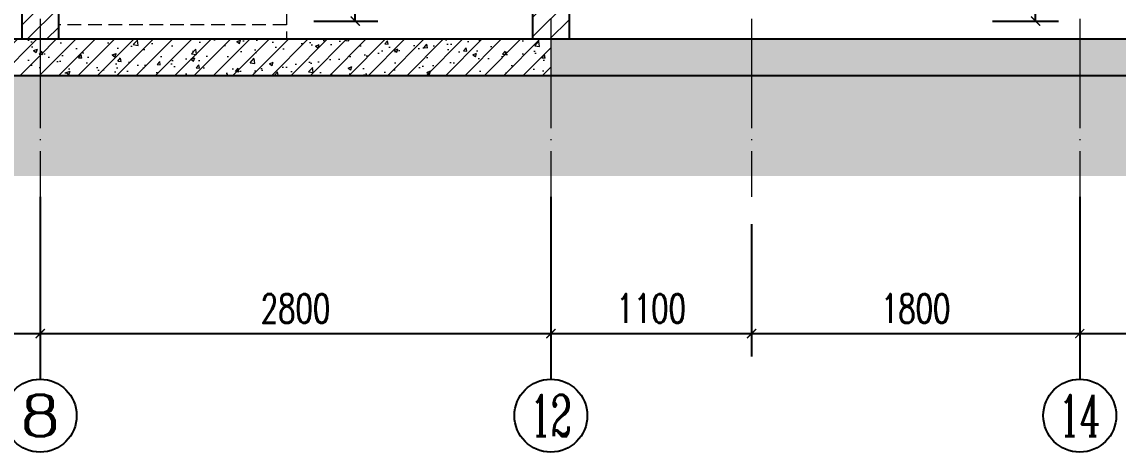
# Model space of a CAD drawing. Extents: x -668857 to 185752, y -270966 to 286822.
# Drawn here: x 36945 to 42955, y 197836 to 200195 of the extents above; entities that cross this region are included whole.
import ezdxf
from ezdxf.enums import TextEntityAlignment as Align

# ---------------------------------------------------------------- set-up
doc = ezdxf.new("R2010")
doc.units = 0
doc.header["$LTSCALE"] = 1000
doc.linetypes.add('DOTE', pattern=[2.42, 2, -0.2, 0.02, -0.2])
doc.linetypes.add('HIDDEN', pattern=[0.375, 0.25, -0.125])
doc.layers.get('0').update_dxf_attribs({"linetype": 'CONTINUOUS'})
doc.layers.get('DEFPOINTS').update_dxf_attribs({"linetype": 'CONTINUOUS'})
for name, color, linetype in [('A-AXIS_TEXT', 7, 'CONTINUOUS'), ('AXIS', 3, 'CONTINUOUS'), ('WALL', 5, 'CONTINUOUS'), ('尺寸标注', 86, 'CONTINUOUS')]:
    doc.layers.add(name, color=color, linetype=linetype)
for name, color, linetype, lineweight in [('AXIS_TEXT', 7, 'CONTINUOUS', 20), ('DOTE', 19, 'DOTE', 9), ('PUB_HATCH', 8, 'CONTINUOUS', 9), ('STAIR', 2, 'CONTINUOUS', 18), ('填充', 251, 'CONTINUOUS', 5)]:
    doc.layers.add(name, color=color, linetype=linetype, lineweight=lineweight)
doc.styles.add('_TCH_AXIS', font='COMPLEX', dxfattribs={"bigfont": 'GBCBIG'})
doc.styles.add('_TCH_DIM_T3', font='SIMPLEX', dxfattribs={"width": 0.705882, "bigfont": 'GBCBIG'})
doc.styles.add('COMPLEX', font='COMPLEX')
doc.dimstyles.new('_TCH_ARCH&&50', dxfattribs={"dimtxt": 157.5, "dimasz": 50, "dimexe": 125, "dimexo": 150, "dimgap": 58.75, "dimtad": 1, "dimdec": 0, "dimzin": 0, "dimdsep": 46, "dimtxsty": '_TCH_DIM_T3', "dimblk": 'ARCHTICK', "dimcen": 0.09, "dimclrt": 7, "dimazin": 0, "dimtfac": 1, "dimtdec": 0, "dimtix": 1, "dimtmove": 2, "dimatfit": 3, "dimldrblk": 'ARCHTICK', "dimfxl": 1, "dimtolj": 1, "dimtzin": 0, "dimarcsym": 0})
pattern_1 = [(45, (-373442.59, 241258.53), (-53.033009, 53.033009), []), (50, (-373442.59, 241258.53), (215.178055, -18.82564), [22.5, -247.5]), (355, (-373442.6, 241258.53), (-41.6254, 225.65764), [18, -198]), (100.4514, (-373424.66, 241256.96), (173.55281, 206.83186), [19.12206, -210.34263]), (46.1842, (-373442.6, 241318.53), (320.17231, -49.6557), [33.75, -371.25]), (96.6356, (-373415.9, 241314.4), (280.39881, 292.23536), [28.68309, -315.5139]), (351.1842, (-373442.6, 241318.53), (280.39858, 292.23558), [27, -297]), (21, (-373412.59, 241303.53), (179.072116, -120.78567), [22.5, -247.5]), (326, (-373412.6, 241303.53), (72.9946, 217.54501), [18, -198]), (71.4514, (-373397.67, 241293.46), (252.06679, 96.75915), [19.12206, -210.34263]), (37.5, (-373442.59, 241258.53), (3.647957, 99.868156), [0, -195.6, 0, -201, 0, -198.75]), (7.5, (-373442.59, 241258.53), (78.92086, 118.323514), [0, -114.6, 0, -191.1, 0, -75.75]), (327.5, (-373509.49, 241258.53), (160.146731, -6.766462), [0, -75, 0, -234, 0, -310.5]), (317.5, (-373539.49, 241258.53), (174.95585, 30.031495), [0, -97.5, 0, -155.4, 0, -220.5])]
pattern_2 = [(45, (-373442.59, 241312.38), (-53.03303, 53.03303), [])]

# ---------------------------------------------------------------- blocks, each defined once
blk = doc.blocks.new('_ArchTick')
at = {"color": 0, "linetype": 'ByBlock', "const_width": 0.15}
blk.add_lwpolyline([(-0.5, -0.5), (0.5, 0.5)], dxfattribs=at)
blk = doc.blocks.new('*D387')
at = {"layer": 'AXIS', "color": 0, "lineweight": -2, "transparency": 16777216}
for p, q in [((42745.1, 199085.6), (42745.1, 198360.6)), ((44445.1, 199085.6), (44445.1, 198360.6)), ((42745.1, 198485.6), (44445.1, 198485.6))]:
    blk.add_line(p, q, dxfattribs=at)
at = {"layer": 'DEFPOINTS', "color": 0, "transparency": 16777216}
for p in [(42745.1, 199235.6), (44445.1, 199235.6), (44445.1, 198485.6)]:
    blk.add_point(p, dxfattribs=at)
at = {"layer": 'AXIS', "color": 0, "lineweight": -2, "transparency": 16777216, "xscale": 50, "yscale": 50, "zscale": 50, "rotation": 180}
blk.add_blockref('_ArchTick', (42745.1, 198485.6), dxfattribs=at)
at = {"layer": 'AXIS', "color": 0, "lineweight": -2, "transparency": 16777216, "xscale": 50, "yscale": 50, "zscale": 50}
blk.add_blockref('_ArchTick', (44445.1, 198485.6), dxfattribs=at)
at = {"layer": 'AXIS', "color": 7, "transparency": 16777216, "insert": (43595.1, 198623.1), "char_height": 157.5, "attachment_point": 5, "style": '_TCH_DIM_T3'}
blk.add_mtext('\\A1;1700', dxfattribs=at)
blk = doc.blocks.new('*D388')
at = {"layer": 'AXIS', "color": 0, "lineweight": -2, "transparency": 16777216}
for p, q in [((40945.1, 199085.6), (40945.1, 198360.6)), ((42745.1, 199085.6), (42745.1, 198360.6)), ((40945.1, 198485.6), (42745.1, 198485.6))]:
    blk.add_line(p, q, dxfattribs=at)
at = {"layer": 'DEFPOINTS', "color": 0, "transparency": 16777216}
for p in [(40945.1, 199235.6), (42745.1, 199235.6), (42745.1, 198485.6)]:
    blk.add_point(p, dxfattribs=at)
at = {"layer": 'AXIS', "color": 0, "lineweight": -2, "transparency": 16777216, "xscale": 50, "yscale": 50, "zscale": 50, "rotation": 180}
blk.add_blockref('_ArchTick', (40945.1, 198485.6), dxfattribs=at)
at = {"layer": 'AXIS', "color": 0, "lineweight": -2, "transparency": 16777216, "xscale": 50, "yscale": 50, "zscale": 50}
blk.add_blockref('_ArchTick', (42745.1, 198485.6), dxfattribs=at)
at = {"layer": 'AXIS', "color": 7, "transparency": 16777216, "insert": (41845.1, 198623.1), "char_height": 157.5, "attachment_point": 5, "style": '_TCH_DIM_T3'}
blk.add_mtext('\\A1;1800', dxfattribs=at)
blk = doc.blocks.new('*D389')
at = {"layer": 'AXIS', "color": 0, "lineweight": -2, "transparency": 16777216}
for p, q in [((39845.1, 199085.6), (39845.1, 198360.6)), ((40945.1, 199085.6), (40945.1, 198360.6)), ((39845.1, 198485.6), (40945.1, 198485.6))]:
    blk.add_line(p, q, dxfattribs=at)
at = {"layer": 'DEFPOINTS', "color": 0, "transparency": 16777216}
for p in [(39845.1, 199235.6), (40945.1, 199235.6), (40945.1, 198485.6)]:
    blk.add_point(p, dxfattribs=at)
at = {"layer": 'AXIS', "color": 0, "lineweight": -2, "transparency": 16777216, "xscale": 50, "yscale": 50, "zscale": 50, "rotation": 180}
blk.add_blockref('_ArchTick', (39845.1, 198485.6), dxfattribs=at)
at = {"layer": 'AXIS', "color": 0, "lineweight": -2, "transparency": 16777216, "xscale": 50, "yscale": 50, "zscale": 50}
blk.add_blockref('_ArchTick', (40945.1, 198485.6), dxfattribs=at)
at = {"layer": 'AXIS', "color": 7, "transparency": 16777216, "insert": (40395.1, 198623.1), "char_height": 157.5, "attachment_point": 5, "style": '_TCH_DIM_T3'}
blk.add_mtext('\\A1;1100', dxfattribs=at)
blk = doc.blocks.new('*D390')
at = {"layer": 'AXIS', "color": 0, "lineweight": -2, "transparency": 16777216}
for p, q in [((37045.2, 199085.6), (37045.2, 198360.6)), ((39845.1, 199085.6), (39845.1, 198360.6)), ((37045.2, 198485.6), (39845.1, 198485.6))]:
    blk.add_line(p, q, dxfattribs=at)
at = {"layer": 'DEFPOINTS', "color": 0, "transparency": 16777216}
for p in [(37045.2, 199235.6), (39845.1, 199235.6), (39845.1, 198485.6)]:
    blk.add_point(p, dxfattribs=at)
at = {"layer": 'AXIS', "color": 0, "lineweight": -2, "transparency": 16777216, "xscale": 50, "yscale": 50, "zscale": 50, "rotation": 180}
blk.add_blockref('_ArchTick', (37045.2, 198485.6), dxfattribs=at)
at = {"layer": 'AXIS', "color": 0, "lineweight": -2, "transparency": 16777216, "xscale": 50, "yscale": 50, "zscale": 50}
blk.add_blockref('_ArchTick', (39845.1, 198485.6), dxfattribs=at)
at = {"layer": 'AXIS', "color": 7, "transparency": 16777216, "insert": (38445.1, 198623.1), "char_height": 157.5, "attachment_point": 5, "style": '_TCH_DIM_T3'}
blk.add_mtext('\\A1;2800', dxfattribs=at)
blk = doc.blocks.new('*D391')
at = {"layer": 'AXIS', "color": 0, "lineweight": -2, "transparency": 16777216}
for p, q in [((34545.2, 199085.6), (34545.2, 198360.6)), ((37045.2, 199085.6), (37045.2, 198360.6)), ((34545.2, 198485.6), (37045.2, 198485.6))]:
    blk.add_line(p, q, dxfattribs=at)
at = {"layer": 'DEFPOINTS', "color": 0, "transparency": 16777216}
for p in [(34545.2, 199235.6), (37045.2, 199235.6), (37045.2, 198485.6)]:
    blk.add_point(p, dxfattribs=at)
at = {"layer": 'AXIS', "color": 0, "lineweight": -2, "transparency": 16777216, "xscale": 50, "yscale": 50, "zscale": 50, "rotation": 180}
blk.add_blockref('_ArchTick', (34545.2, 198485.6), dxfattribs=at)
at = {"layer": 'AXIS', "color": 0, "lineweight": -2, "transparency": 16777216, "xscale": 50, "yscale": 50, "zscale": 50}
blk.add_blockref('_ArchTick', (37045.2, 198485.6), dxfattribs=at)
at = {"layer": 'AXIS', "color": 7, "transparency": 16777216, "insert": (35795.2, 198623.1), "char_height": 157.5, "attachment_point": 5, "style": '_TCH_DIM_T3'}
blk.add_mtext('\\A1;2500', dxfattribs=at)
blk = doc.blocks.new('*D412')
at = {"layer": 'DEFPOINTS', "color": 0, "transparency": 16777216}
for p in [(38395.1, 201829.7), (38772.4, 201829.7), (38395.1, 200199.7)]:
    blk.add_point(p, dxfattribs=at)
at = {"layer": '尺寸标注', "color": 0, "lineweight": -2, "transparency": 16777216}
for p, q in [((38545.1, 201829.7), (38897.4, 201829.7)), ((38772.4, 200199.7), (38772.4, 201829.7)), ((38545.1, 200199.7), (38897.4, 200199.7))]:
    blk.add_line(p, q, dxfattribs=at)
at = {"layer": '尺寸标注', "color": 0, "lineweight": -2, "transparency": 16777216, "xscale": 50, "yscale": 50, "zscale": 50}
for p, rotation in [((38772.4, 201829.7), 90), ((38772.4, 200199.7), 270)]:
    blk.add_blockref('_ArchTick', p, dxfattribs=dict(at, rotation=rotation))
at = {"layer": '尺寸标注', "color": 7, "transparency": 16777216, "insert": (38634.9, 201014.7), "char_height": 157.5, "attachment_point": 5, "rotation": 90, "style": '_TCH_DIM_T3'}
blk.add_mtext('\\A1;163X10=1630', dxfattribs=at)
blk = doc.blocks.new('*D414')
at = {"layer": 'DEFPOINTS', "color": 0, "transparency": 16777216}
for p in [(42117, 201799.7), (42502.9, 201799.7), (42117, 200199.7)]:
    blk.add_point(p, dxfattribs=at)
at = {"layer": '尺寸标注', "color": 0, "lineweight": -2, "transparency": 16777216}
for p, q in [((42267, 201799.7), (42627.9, 201799.7)), ((42502.9, 200199.7), (42502.9, 201799.7)), ((42267, 200199.7), (42627.9, 200199.7))]:
    blk.add_line(p, q, dxfattribs=at)
at = {"layer": '尺寸标注', "color": 0, "lineweight": -2, "transparency": 16777216, "xscale": 50, "yscale": 50, "zscale": 50}
for p, rotation in [((42502.9, 201799.7), 90), ((42502.9, 200199.7), 270)]:
    blk.add_blockref('_ArchTick', p, dxfattribs=dict(at, rotation=rotation))
at = {"layer": '尺寸标注', "color": 7, "transparency": 16777216, "insert": (42365.4, 200999.7), "char_height": 157.5, "attachment_point": 5, "rotation": 90, "style": '_TCH_DIM_T3'}
blk.add_mtext('\\A1;1600', dxfattribs=at)
blk = doc.blocks.new('_AXISO')
blk.add_circle((0, 0), 0.5)
at = {"layer": 'A-AXIS_TEXT', "style": 'COMPLEX', "width": 1.041667}
blk.add_attdef('A', text='', height=0.56, dxfattribs=at).set_placement((-0.25, -0.28), (0.25, -0.28), align=Align.FIT)

msp = doc.modelspace()

# ---------------------------------------------------------------- hatches: boundary and pattern name
at = {"layer": 'PUB_HATCH'}
h = msp.add_hatch(dxfattribs=at)
h.set_pattern_fill('普通砖', color=256, scale=30, style=0)
h.set_pattern_definition(pattern_2)
h.paths.add_polyline_path([(37145.25, 201334.53), (36945.25, 201334.55), (36945.17, 200099.73), (37145.17, 200099.73)])
h = msp.add_hatch(dxfattribs=at)
h.set_pattern_fill('普通砖', color=256, scale=30, style=0)
h.set_pattern_definition(pattern_2)
h.paths.add_polyline_path([(39945.11, 201334.54), (39745.11, 201334.54), (39745.11, 200099.73), (39945.11, 200099.73)])
h = msp.add_hatch(dxfattribs=at)
h.set_pattern_fill('钢筋混凝土', color=256, scale=30, style=0)
h.set_pattern_definition(pattern_1)
h.paths.add_polyline_path([(37045.17, 199899.73), (37045.17, 200099.73), (32988.57, 200099.73), (32988.57, 199899.73)])
h = msp.add_hatch(dxfattribs=at)
h.set_pattern_fill('钢筋混凝土', color=256, scale=30, style=0)
h.set_pattern_definition(pattern_1)
h.paths.add_polyline_path([(39845.11, 199899.73), (39845.11, 200099.73), (37045.17, 200099.73), (37045.17, 199899.73)])
h = msp.add_hatch(dxfattribs=at)
h.set_pattern_fill('钢筋混凝土', color=256, scale=30, style=0)
h.set_pattern_definition(pattern_1)
h.paths.add_polyline_path([(48117.35, 200099.73), (39845.11, 200099.73), (39845.11, 199899.73), (48117.35, 199899.73)])
at = {"layer": '填充'}
h = msp.add_hatch(dxfattribs=at)
h.set_pattern_fill('EARTH', color=250, scale=50, angle=45, style=0)
h.set_pattern_definition([(45, (-118649.92, 336983.8), (0, 224.5064), [158.75, -158.75]), (45, (-118692.01, 337025.9), (0, 224.5064), [158.75, -158.75]), (45, (-118734.1, 337068), (0, 224.5064), [158.75, -158.75]), (135, (-118734.1, 337096.06), (-224.5064, 0), [158.75, -158.75]), (135, (-118692.01, 337138.15), (-224.5064, 0), [158.75, -158.75]), (135, (-118649.92, 337180.25), (-224.5064, 0), [158.75, -158.75])])
h.paths.add_polyline_path([(48117.35, 199349.84), (48117.35, 199900.09), (32938.5, 199900.09), (32938.5, 199349.84)])

# ---------------------------------------------------------------- linework, layer by layer
at = {"layer": 'AXIS'}
for p, q in [((37045.17, 199235.64), (37045.17, 198235.64)), ((39845.1, 199235.64), (39845.1, 198235.64)), ((42745.1, 199235.64), (42745.1, 198235.64))]:
    msp.add_line(p, q, dxfattribs=at)
at = {"layer": 'DOTE', "linetype": 'DOTE', "ltscale": 0.3}
for p, q in [((37045.17, 209649.77), (37045.17, 199236.22)), ((39845.1, 209649.77), (39845.1, 199235.64)), ((40945.1, 209649.77), (40945.1, 199235.64)), ((42745.1, 209649.77), (42745.1, 199235.64))]:
    msp.add_line(p, q, dxfattribs=at)
at = {"layer": 'STAIR', "linetype": 'HIDDEN', "ltscale": 0.3}
for points in [[(38395.1, 201829.73), (38395.1, 200099.73)], [(38395.1, 200179.73), (37145.1, 200179.73)]]:
    msp.add_lwpolyline(points, dxfattribs=at)
at = {"layer": 'WALL'}
for p, q in [((36945.25, 201334.55), (36945.17, 200099.73)), ((37145.25, 201334.53), (37145.17, 200099.73)), ((39745.11, 201334.54), (39745.11, 200099.73)), ((39945.11, 201334.54), (39945.11, 200099.73)), ((37045.17, 200099.73), (32988.57, 200099.73)), ((39845.11, 200099.73), (37045.17, 200099.73)), ((48117.35, 200099.73), (39845.11, 200099.73)), ((37045.17, 199899.73), (32988.57, 199899.73)), ((39845.11, 199899.73), (37045.17, 199899.73)), ((48117.35, 199899.73), (39845.11, 199899.73))]:
    msp.add_line(p, q, dxfattribs=at)

# ---------------------------------------------------------------- block references
at = {"layer": 'AXIS'}
ref = msp.add_blockref('_AXISO', (37045.17, 198035.64), dxfattribs=dict(at, xscale=400, yscale=400, zscale=400))
ref.add_attrib('A', '8', dxfattribs={"layer": 'AXIS_TEXT', "height": 226.27, "style": '_TCH_AXIS', "width": 1.5}).set_placement((36932.03, 197922.5), (37158.3, 197922.5), align=Align.FIT)
ref = msp.add_blockref('_AXISO', (39845.1, 198035.64), dxfattribs=dict(at, xscale=400, yscale=400, zscale=400))
ref.add_attrib('A', '12', dxfattribs={"layer": 'AXIS_TEXT', "height": 226.274, "style": '_TCH_AXIS', "width": 0.724138}).set_placement((39731.96, 197922.5), (39958.24, 197922.5), align=Align.FIT)
ref = msp.add_blockref('_AXISO', (42745.1, 198035.64), dxfattribs=dict(at, xscale=400, yscale=400, zscale=400))
ref.add_attrib('A', '14', dxfattribs={"layer": 'AXIS_TEXT', "height": 226.274, "style": '_TCH_AXIS', "width": 0.677419}).set_placement((42631.96, 197922.5), (42858.24, 197922.5), align=Align.FIT)

# ---------------------------------------------------------------- dimensions: what is measured, and where the dimension line sits
for p1, p2, picture, middle in [((34545.17, 199235.64), (37045.17, 199235.64), '*D391', (35795.17, 198623.14)), ((37045.17, 199235.64), (39845.1, 199235.64), '*D390', (38445.13, 198623.14)), ((39845.1, 199235.64), (40945.1, 199235.64), '*D389', (40395.1, 198623.14)), ((40945.1, 199235.64), (42745.1, 199235.64), '*D388', (41845.1, 198623.14)), ((42745.1, 199235.64), (44445.1, 199235.64), '*D387', (43595.1, 198623.14))]:
    dim = msp.add_aligned_dim(p1=p1, p2=p2, distance=-750, dimstyle='_TCH_ARCH&&50', dxfattribs=at)
    dim.commit()
    dim.dimension.update_dxf_attribs({"geometry": picture, "text_midpoint": middle})
at = {"layer": '尺寸标注', "color": 106}
dim = msp.add_aligned_dim(p1=(38395.1, 200199.73), p2=(38395.1, 201829.73), distance=-377.31, text='163X10=1630', dimstyle='_TCH_ARCH&&50', dxfattribs=at)
dim.commit()
dim.dimension.update_dxf_attribs({"geometry": '*D412', "text_midpoint": (38634.91, 201014.73)})
dim = msp.add_aligned_dim(p1=(42117.04, 200199.73), p2=(42117.04, 201799.73), distance=-385.85, dimstyle='_TCH_ARCH&&50', dxfattribs=at)
dim.commit()
dim.dimension.update_dxf_attribs({"geometry": '*D414', "text_midpoint": (42365.4, 200999.73)})

doc.saveas('drawing.dxf')
